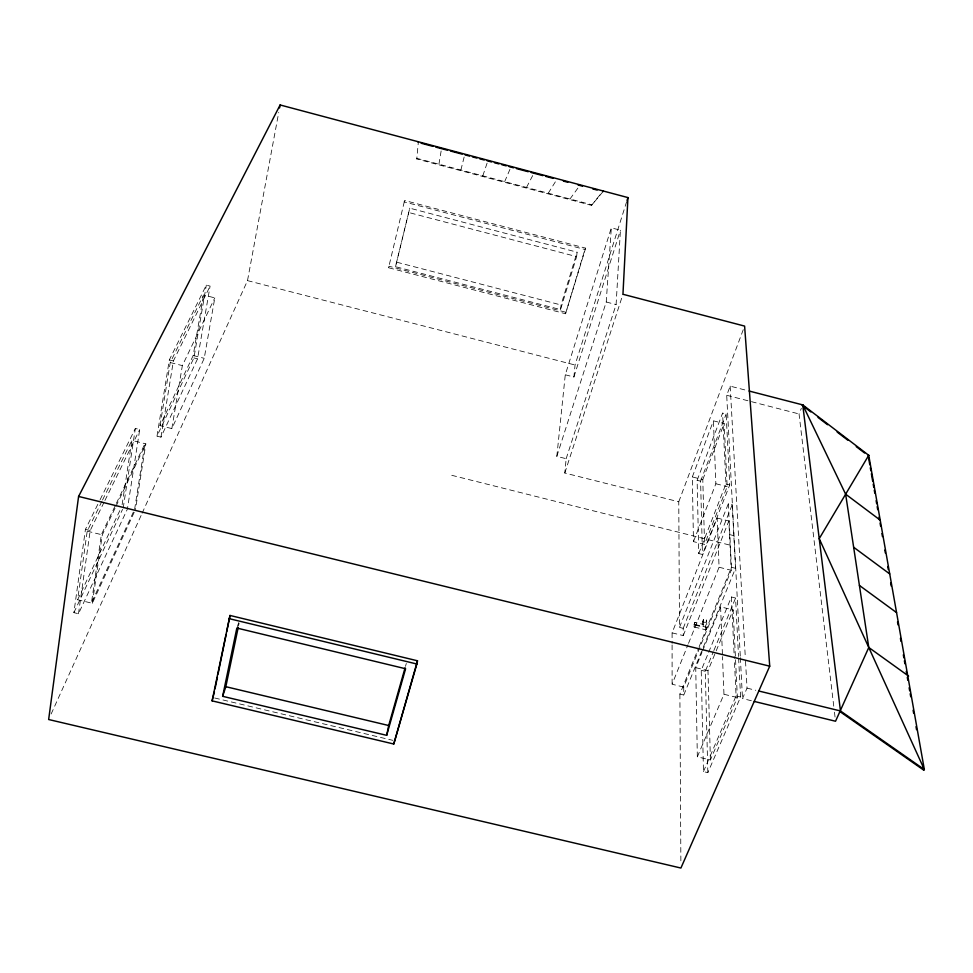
<?xml version="1.0" encoding="UTF-8"?>
<svg xmlns="http://www.w3.org/2000/svg" width="973" height="973" viewBox="0 0 973 973"><rect width="100%" height="100%" fill="white"/><g stroke="black" fill="none" stroke-linecap="round" stroke-linejoin="round"><path stroke-width="0.73" stroke-dasharray="4.87 3.65" d="M566.152 458.709L616.104 304.585L620.421 230.236L611.324 227.828L565.277 374.787L556.824 456.349L566.152 458.709L564.79 473.024L678.765 501.788L679.495 627.415L683.192 628.327L683.253 635.6L672.1 632.851L717.174 518.062L728.85 521.005L731.222 570.275L683.703 687.072L683.776 695.026L679.884 694.077L698.578 648.091M556.824 456.349L606.228 302.007L611.324 227.828M602.992 191.632L591.523 205.364L416.772 158.976L418.232 143.286M565.277 374.787L573.912 377.001L575.043 365.009L627.026 200.474M585.211 249.562L585.357 248.079L404.586 200.487L404.148 201.885L585.211 249.562L565.544 313.744L388.58 267.745L404.586 200.487M576.624 256.629L577.086 252.189L409.767 208.173L395.512 266.687L560.521 309.596L576.624 256.629L408.478 212.442M565.544 313.744L585.357 248.079M560.521 309.596L561.056 304.987L577.086 252.189M100.085 499.745L135.356 428.436L139.711 429.531L127.414 509.037L78.485 613.756L73.887 612.649L85.442 529.336L99.416 501.083M134.201 512.297L92.326 603.284L77.633 599.745L87.205 531.161L101.885 501.363M78.485 613.756L90.209 530.492L104.257 501.837M92.326 603.284L102.311 534.846L115.3 507.687M122.112 504.719L131.902 440.404L145.828 443.87L135.466 509.548M123.206 508.003L135.356 428.436M134.615 509.341L144.953 443.652L116.334 503.394M157.006 436.159L169.326 359.925L206.325 285.138L210.083 286.111L197.543 358.842L160.959 437.145L157.006 436.159L193.895 357.918L206.325 285.138M160.01 425.639L170.251 362.54L203.515 294.989L214.802 297.884L204.233 358.319L171.844 428.594L160.01 425.639L193.201 355.522L203.515 294.989M160.959 437.145L173.401 360.947L210.083 286.111M171.844 428.594L182.352 365.605L214.802 297.884M438.932 164.194L441.146 150.924M142.119 513.221L247.507 280.625L278.74 112.406M238.494 626.04L239.115 623.085M395.512 266.687L409.767 208.173M460.886 170.032L464.498 155.607M591.523 205.364L601.241 193.274M416.772 158.976L416.931 158.356L591.681 204.756M405.486 666.359L406.313 663.464M388.58 267.745L389.03 266.261L565.714 312.211M573.912 377.001L620.421 230.236M564.79 473.024L622.951 294.272M482.803 175.845L487.084 163.148M237.315 626.697L238.677 622.671M678.765 501.788L744.065 327.512M692.314 476.94L713.428 420.822L724.143 423.571L727.184 486.634L704.561 544.406L693.469 541.62L692.314 476.94L702.798 479.592L704.561 544.406M740.283 656.106L726.709 395.281L730.176 386.135L747.592 390.635M697.13 480.309L722.586 413.087L726.15 413.999L729.738 484.931L702.445 554.476L698.748 553.552L697.13 480.309L700.596 481.185L702.445 554.476M700.596 481.185L726.15 413.999M702.798 479.592L724.143 423.571M693.469 541.62L715.86 483.751L713.428 420.822M698.748 553.552L725.943 483.958L722.586 413.087M679.495 627.415L728.339 503.71L732.219 504.695L735.515 568.293L703.114 647.677M683.192 628.327L732.219 504.695M683.253 635.6L728.85 521.005M693.944 624.812L694.917 622.355L703.601 624.496L702.603 626.953L693.944 624.812L693.98 626.904L705.814 629.823L706.812 627.366L706.605 620.093L703.467 619.315L702.482 621.759L702.603 626.953M693.98 626.904L694.917 622.355M683.703 687.072L672.112 684.238L687.947 644.771M688.519 643.36L719.071 567.235L717.174 518.062M705.814 629.823L705.62 622.538L706.605 620.093M699.149 646.704L731.428 567.271L728.339 503.71M683.776 695.026L702.542 649.064M833.752 706.179L799.052 413.951L801.338 408.356M735.552 659.779L737.376 697.532L710.399 759.962L697.337 756.824L695.731 667.66L701.947 652.457M702.518 651.071L720.592 606.836L733.143 609.949L735.479 658.271M738.616 658.028L740.587 697.033L707.833 772.647L703.467 771.601L701.229 670.3L708.064 653.698M708.636 652.324L731.404 596.984L735.576 598.03L738.543 656.532M707.833 772.647L705.291 671.297L713.282 651.946M713.854 650.56L735.576 598.03M710.399 759.962L707.979 670.665L733.143 609.949M697.337 756.824L723.961 694.26L722.501 656.58M504.671 181.647L509.986 169.241M703.467 771.601L736.087 695.938L734.384 659.949M751.363 700.73L742.496 698.565L747.033 688.13L745.415 659.305M51.155 713.975L141.486 514.608M133.35 512.09L91.413 603.053L101.374 534.615L115.678 504.756M73.887 612.649L122.562 509.366M77.633 599.745L120.603 508.915M115.957 506.337L145.828 443.87M104.926 500.475L139.711 429.531M102.542 500L131.902 440.404M526.49 187.448L532.827 175.322M548.261 193.226L555.765 181.173M569.996 198.991L578.521 187.23M214.68 697.994L392.958 740.368M695.731 667.66L707.979 670.665M701.229 670.3L705.291 671.297M747.033 688.13L755.79 690.271M85.442 529.336L90.209 530.492M87.205 531.161L102.311 534.846M736.087 695.938L740.587 697.033M723.961 694.26L737.376 697.532M702.482 621.759L705.62 622.538M694.953 624.447L706.812 627.366M731.428 567.271L735.515 568.293M719.071 567.235L731.222 570.275M729.847 534.651L733.824 535.649M451.776 475.311L730.018 545.135M725.943 483.958L729.738 484.931M715.86 483.751L727.184 486.634M193.201 355.522L204.233 358.319M193.895 357.918L197.543 358.842M169.326 359.925L173.401 360.947M170.251 362.54L182.352 365.605M247.507 280.625L575.043 365.009M726.709 395.281L799.052 413.951M606.228 302.007L616.104 304.585M396.85 262.236L561.056 304.987M834.469 712.2L835.187 718.232M730.176 386.135L745.33 657.784M740.368 657.626L742.496 698.565M731.404 596.984L734.311 658.453M720.592 606.836L722.452 655.072M703.467 619.315L703.601 624.496M679.884 694.077L680.881 863.501M672.1 632.851L672.1 643.433M672.1 644.953L672.112 684.238"/><path stroke-width="1.46" d="M627.938 197.58L622.951 294.272L744.6 326.089L769.728 666.177L680.905 868.038L48.65 719.521L78.594 496.449L280.127 104.962L627.938 197.58L627.026 200.474M279.567 107.942L280.127 104.962M416.87 664.012L417.49 660.789L230.005 615.459L212.114 700.864L393.773 744.017L416.87 664.012L228.923 618.597M393.773 744.017L417.49 660.789M214.413 691.767L212.114 700.864M215.009 688.835L217.417 677.099M218.013 674.167L226.113 634.542M226.709 631.611L230.005 615.459M386.67 735.333L405.607 668.755L236.853 628.047L222.635 696.315L386.67 735.333L388.689 725.517L405.084 667.794M222.635 696.315L225.821 686.695L238.19 627.524M602.992 191.632L603.151 190.988M418.195 142.435L418.366 141.778M802.482 405.559L802.749 404.902L749.04 391.012M802.239 405.376L802.749 404.902L845.634 494.175L868.78 647.483L835.539 721.236L754.306 701.448M868.208 455.753L868.731 455.303L802.749 404.902L840.465 710.959L924.35 769.57L923.669 770.081L839.796 711.494L840.465 710.959L758.709 690.988M225.821 686.695L388.689 725.517M78.594 496.449L769.728 666.177M421.127 143.213L432.863 146.339M435.795 147.118L447.531 150.243M450.463 151.022L462.187 154.148M465.13 154.926L469.521 156.094M472.464 156.884L476.855 158.052M479.786 158.83L484.189 159.998M487.12 160.788L491.523 161.956M494.454 162.734L498.857 163.914M501.788 164.692L506.191 165.86M509.122 166.638L513.525 167.818M516.456 168.597L528.193 171.722M531.124 172.501L542.861 175.627M545.792 176.405L553.126 178.351M563.391 181.087L567.794 182.267M578.059 184.992L582.462 186.171M592.727 188.896L597.118 190.076M868.78 647.483L908.636 676.113M859.414 585.43L896.571 612.613M853.649 547.252L889.723 573.924M845.634 494.175L880.2 520.117M803.674 406.471L810.85 411.956M818.013 417.429L827.573 424.727M837.133 432.024L847.884 440.246M856.252 446.631L864.62 453.017M868.463 457.249L869.789 464.741M870.312 467.733L870.847 470.725M871.37 473.717L872.696 481.197M873.219 484.201L873.754 487.193M874.277 490.185L874.812 493.177M876.126 500.657L876.661 503.649M877.184 506.653L877.707 509.645M879.033 517.125L879.556 520.117M880.091 523.109L880.614 526.101M881.939 533.593L882.462 536.585M884.846 550.049L885.369 553.053M887.753 566.517L888.276 569.509M890.648 582.985L891.183 585.977M897.52 621.905L898.043 624.897M900.426 638.361L900.949 641.353M903.333 654.829L903.856 657.821M904.391 660.813L904.914 663.805M906.24 671.297L906.763 674.289M907.286 677.281L907.821 680.273M909.135 687.753L909.67 690.757M910.193 693.749L910.728 696.741M913.1 710.205L913.635 713.197M916.007 726.673L916.542 729.665M922.878 765.593L923.669 770.081M868.731 455.303L819.23 538.641L924.35 769.57L868.731 455.303"/></g></svg>
